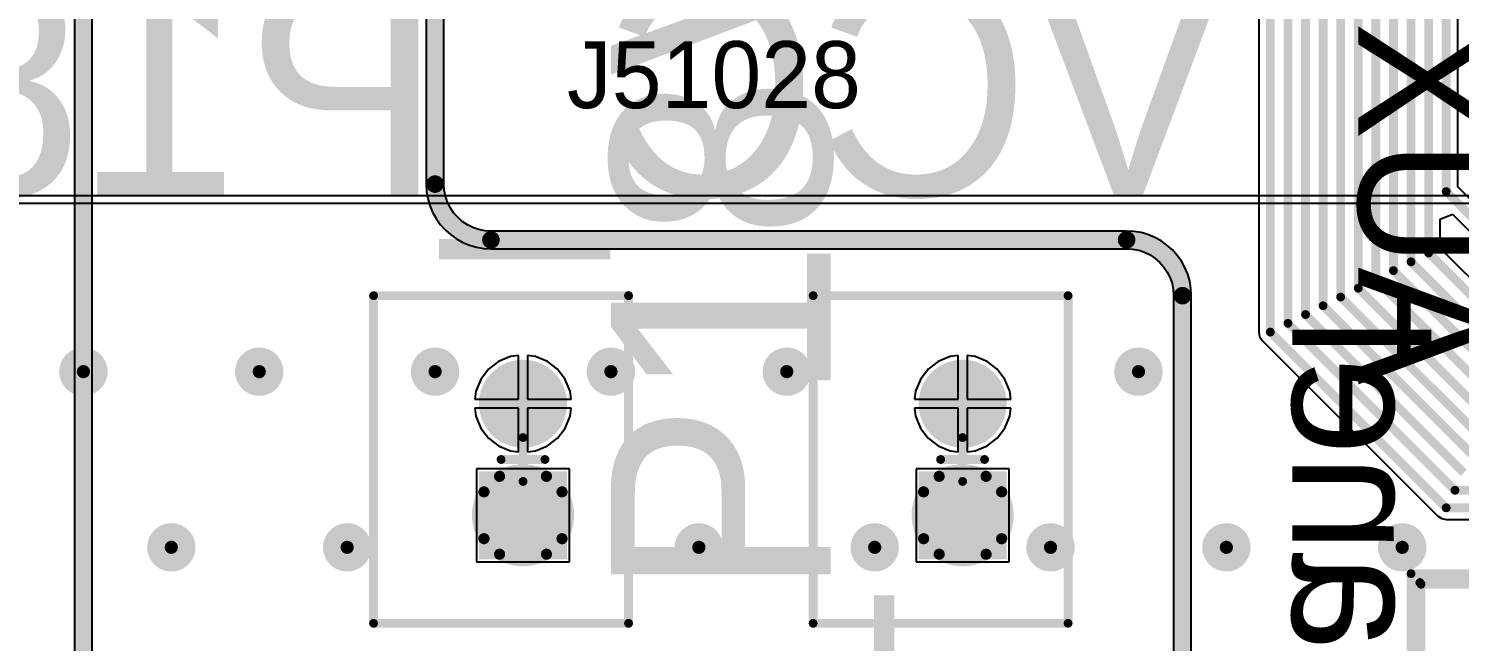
# Model space of a CAD drawing. Header units: millimetres. Extents: x 372 to 687, y 380 to 482.
# Drawn here: x 444.75 to 477.3, y 421.86 to 435.81 of the extents above; entities that cross this region are included whole.
import ezdxf

# ---------------------------------------------------------------- set-up
doc = ezdxf.new("R2010")
doc.units = ezdxf.units.MM
for name, color, linetype in [('BottomLayer', 5, 'Continuous'), ('BottomOverlay', 54, 'Continuous'), ('BottomSolder', 6, 'Continuous'), ('InternalPlane1', 76, 'Continuous'), ('InternalPlane2', 16, 'Continuous'), ('Mechanical13', 56, 'Continuous'), ('Mechanical15', 56, 'Continuous'), ('MultiLayer', 9, 'Continuous'), ('PadHoleLayer', 156, 'Continuous'), ('TopLayer', 1, 'Continuous'), ('TopOverlay', 2, 'Continuous'), ('TopSolder', 216, 'Continuous'), ('ViaHoleLayer', 16, 'Continuous')]:
    doc.layers.add(name, color=color, linetype=linetype)

# ---------------------------------------------------------------- blocks, each defined once
blk = doc.blocks.new('JST_2P_B_415')
at = {"layer": 'BottomLayer', "const_width": 0.9}
blk.add_lwpolyline([(-0.45, -1.27, 1), (0.45, -1.27, 1)], format="xyb", close=True, dxfattribs=at)
at = {"layer": 'BottomLayer'}
blk.add_solid([(-0.9, 0.37), (0.9, 0.37), (-0.9, 2.17), (0.9, 2.17)], dxfattribs=at)
at = {"layer": 'BottomSolder', "const_width": 1.002}
blk.add_lwpolyline([(-0.501, -1.27, 1), (0.501, -1.27, 1)], format="xyb", close=True, dxfattribs=at)
at = {"layer": 'BottomSolder'}
blk.add_solid([(-1.002, 0.268), (1.002, 0.268), (-1.002, 2.272), (1.002, 2.272)], dxfattribs=at)
at = {"layer": 'InternalPlane1', "const_width": 0.254}
for points in [[(-0.533, 2.157, -0.277325), (0.533, 2.157)], [(-0.887, 0.737, -0.277325), (-0.887, 1.803)], [(0.887, 1.803, -0.277325), (0.887, 0.737)], [(0.533, 0.383, -0.277325), (-0.533, 0.383)]]:
    blk.add_lwpolyline(points, format="xyb", dxfattribs=at)
at = {"layer": 'InternalPlane1'}
for points, const_width in [([(-0.597, 2.157, 1), (-0.47, 2.157, 1)], 0.127), ([(0.47, 2.157, 1), (0.597, 2.157, 1)], 0.127), ([(-0.951, 1.803, 1), (-0.824, 1.803, 1)], 0.127), ([(0.824, 1.803, 1), (0.951, 1.803, 1)], 0.127), ([(-0.951, 0.737, 1), (-0.824, 0.737, 1)], 0.127), ([(0.824, 0.737, 1), (0.951, 0.737, 1)], 0.127), ([(-0.597, 0.383, 1), (-0.47, 0.383, 1)], 0.127), ([(0.47, 0.383, 1), (0.597, 0.383, 1)], 0.127), ([(-0.4, -1.27, 1), (0.4, -1.27, 1)], 0.8)]:
    blk.add_lwpolyline(points, format="xyb", close=True, dxfattribs=dict(at, const_width=const_width))
at = {"layer": 'InternalPlane2', "const_width": 0.8}
for points in [[(-0.4, 1.27, 1), (0.4, 1.27, 1)], [(-0.4, -1.27, 1), (0.4, -1.27, 1)]]:
    blk.add_lwpolyline(points, format="xyb", close=True, dxfattribs=at)
at = {"layer": 'Mechanical15', "const_width": 0.2}
for points in [[(-2.4, 3.73), (-2.4, -3.73)], [(3.4, 3.73), (-2.4, 3.73)], [(3.4, 3.73), (3.4, -3.73)], [(0, 0.5), (0, -0.5)], [(0.5, 0), (-0.5, 0)], [(3.4, -3.73), (-2.4, -3.73)]]:
    blk.add_lwpolyline(points, dxfattribs=at)
at = {"layer": 'Mechanical15', "const_width": 0.1}
for points in [[(-2.45, 3.73, 1), (-2.35, 3.73, 1)], [(-2.45, 3.73, 1), (-2.35, 3.73, 1)], [(3.35, 3.73, 1), (3.45, 3.73, 1)], [(3.35, 3.73, 1), (3.45, 3.73, 1)], [(-0.05, 0.5, 1), (0.05, 0.5, 1)], [(-0.55, 0, 1), (-0.45, 0, 1)], [(0.45, 0, 1), (0.55, 0, 1)], [(-0.05, -0.5, 1), (0.05, -0.5, 1)], [(-2.45, -3.73, 1), (-2.35, -3.73, 1)], [(-2.45, -3.73, 1), (-2.35, -3.73, 1)], [(3.35, -3.73, 1), (3.45, -3.73, 1)], [(3.35, -3.73, 1), (3.45, -3.73, 1)]]:
    blk.add_lwpolyline(points, format="xyb", close=True, dxfattribs=at)
at = {"layer": 'MultiLayer', "const_width": 0.9}
blk.add_lwpolyline([(-0.45, -1.27, 1), (0.45, -1.27, 1)], format="xyb", close=True, dxfattribs=at)
at = {"layer": 'MultiLayer'}
blk.add_solid([(-0.9, 0.37), (0.9, 0.37), (-0.9, 2.17), (0.9, 2.17)], dxfattribs=at)
at = {"layer": 'PadHoleLayer', "const_width": 0.4}
for points in [[(-0.2, 1.27, 1), (0.2, 1.27, 1)], [(-0.2, -1.27, 1), (0.2, -1.27, 1)]]:
    blk.add_lwpolyline(points, format="xyb", close=True, dxfattribs=at)
at = {"layer": 'TopLayer', "const_width": 0.9}
blk.add_lwpolyline([(-0.45, -1.27, 1), (0.45, -1.27, 1)], format="xyb", close=True, dxfattribs=at)
at = {"layer": 'TopLayer'}
blk.add_solid([(-0.9, 0.37), (0.9, 0.37), (-0.9, 2.17), (0.9, 2.17)], dxfattribs=at)
at = {"layer": 'TopSolder', "const_width": 1.002}
blk.add_lwpolyline([(-0.501, -1.27, 1), (0.501, -1.27, 1)], format="xyb", close=True, dxfattribs=at)
at = {"layer": 'TopSolder'}
blk.add_solid([(-1.002, 0.268), (1.002, 0.268), (-1.002, 2.272), (1.002, 2.272)], dxfattribs=at)
blk = doc.blocks.new('JST_2P_B_416')
at = {"layer": 'BottomLayer', "const_width": 0.9}
blk.add_lwpolyline([(-0.45, -1.27, 1), (0.45, -1.27, 1)], format="xyb", close=True, dxfattribs=at)
at = {"layer": 'BottomLayer'}
blk.add_solid([(-0.9, 0.37), (0.9, 0.37), (-0.9, 2.17), (0.9, 2.17)], dxfattribs=at)
at = {"layer": 'BottomSolder', "const_width": 1.002}
blk.add_lwpolyline([(-0.501, -1.27, 1), (0.501, -1.27, 1)], format="xyb", close=True, dxfattribs=at)
at = {"layer": 'BottomSolder'}
blk.add_solid([(-1.002, 0.268), (1.002, 0.268), (-1.002, 2.272), (1.002, 2.272)], dxfattribs=at)
at = {"layer": 'InternalPlane1', "const_width": 0.254}
for points in [[(-0.533, 2.157, -0.277325), (0.533, 2.157)], [(-0.887, 0.737, -0.277325), (-0.887, 1.803)], [(0.887, 1.803, -0.277325), (0.887, 0.737)], [(0.533, 0.383, -0.277325), (-0.533, 0.383)]]:
    blk.add_lwpolyline(points, format="xyb", dxfattribs=at)
at = {"layer": 'InternalPlane1'}
for points, const_width in [([(-0.597, 2.157, 1), (-0.47, 2.157, 1)], 0.127), ([(0.47, 2.157, 1), (0.597, 2.157, 1)], 0.127), ([(-0.951, 1.803, 1), (-0.824, 1.803, 1)], 0.127), ([(0.824, 1.803, 1), (0.951, 1.803, 1)], 0.127), ([(-0.951, 0.737, 1), (-0.824, 0.737, 1)], 0.127), ([(0.824, 0.737, 1), (0.951, 0.737, 1)], 0.127), ([(-0.597, 0.383, 1), (-0.47, 0.383, 1)], 0.127), ([(0.47, 0.383, 1), (0.597, 0.383, 1)], 0.127), ([(-0.4, -1.27, 1), (0.4, -1.27, 1)], 0.8)]:
    blk.add_lwpolyline(points, format="xyb", close=True, dxfattribs=dict(at, const_width=const_width))
at = {"layer": 'InternalPlane2', "const_width": 0.8}
for points in [[(-0.4, 1.27, 1), (0.4, 1.27, 1)], [(-0.4, -1.27, 1), (0.4, -1.27, 1)]]:
    blk.add_lwpolyline(points, format="xyb", close=True, dxfattribs=at)
at = {"layer": 'Mechanical15', "const_width": 0.2}
for points in [[(-2.4, 3.73), (-2.4, -3.73)], [(3.4, 3.73), (-2.4, 3.73)], [(3.4, 3.73), (3.4, -3.73)], [(0, 0.5), (0, -0.5)], [(0.5, 0), (-0.5, 0)], [(3.4, -3.73), (-2.4, -3.73)]]:
    blk.add_lwpolyline(points, dxfattribs=at)
at = {"layer": 'Mechanical15', "const_width": 0.1}
for points in [[(-2.45, 3.73, 1), (-2.35, 3.73, 1)], [(-2.45, 3.73, 1), (-2.35, 3.73, 1)], [(3.35, 3.73, 1), (3.45, 3.73, 1)], [(3.35, 3.73, 1), (3.45, 3.73, 1)], [(-0.05, 0.5, 1), (0.05, 0.5, 1)], [(-0.55, 0, 1), (-0.45, 0, 1)], [(0.45, 0, 1), (0.55, 0, 1)], [(-0.05, -0.5, 1), (0.05, -0.5, 1)], [(-2.45, -3.73, 1), (-2.35, -3.73, 1)], [(-2.45, -3.73, 1), (-2.35, -3.73, 1)], [(3.35, -3.73, 1), (3.45, -3.73, 1)], [(3.35, -3.73, 1), (3.45, -3.73, 1)]]:
    blk.add_lwpolyline(points, format="xyb", close=True, dxfattribs=at)
at = {"layer": 'MultiLayer', "const_width": 0.9}
blk.add_lwpolyline([(-0.45, -1.27, 1), (0.45, -1.27, 1)], format="xyb", close=True, dxfattribs=at)
at = {"layer": 'MultiLayer'}
blk.add_solid([(-0.9, 0.37), (0.9, 0.37), (-0.9, 2.17), (0.9, 2.17)], dxfattribs=at)
at = {"layer": 'PadHoleLayer', "const_width": 0.4}
for points in [[(-0.2, 1.27, 1), (0.2, 1.27, 1)], [(-0.2, -1.27, 1), (0.2, -1.27, 1)]]:
    blk.add_lwpolyline(points, format="xyb", close=True, dxfattribs=at)
at = {"layer": 'TopLayer', "const_width": 0.9}
blk.add_lwpolyline([(-0.45, -1.27, 1), (0.45, -1.27, 1)], format="xyb", close=True, dxfattribs=at)
at = {"layer": 'TopLayer'}
blk.add_solid([(-0.9, 0.37), (0.9, 0.37), (-0.9, 2.17), (0.9, 2.17)], dxfattribs=at)
at = {"layer": 'TopSolder', "const_width": 1.002}
blk.add_lwpolyline([(-0.501, -1.27, 1), (0.501, -1.27, 1)], format="xyb", close=True, dxfattribs=at)
at = {"layer": 'TopSolder'}
blk.add_solid([(-1.002, 0.268), (1.002, 0.268), (-1.002, 2.272), (1.002, 2.272)], dxfattribs=at)
blk = doc.blocks.new('HDRV10W64P254_2X5_2030X900X900B_B_439')
at = {"layer": 'BottomLayer', "const_width": 0.9}
for points in [[(-1.72, 5.08, 1), (-0.82, 5.08, 1)], [(0.82, 5.08, 1), (1.72, 5.08, 1)], [(-1.72, 2.54, 1), (-0.82, 2.54, 1)], [(0.82, 2.54, 1), (1.72, 2.54, 1)], [(-1.72, 0, 1), (-0.82, 0, 1)], [(0.82, 0, 1), (1.72, 0, 1)], [(-1.72, -2.54, 1), (-0.82, -2.54, 1)], [(0.82, -2.54, 1), (1.72, -2.54, 1)], [(-1.72, -5.08, 1), (-0.82, -5.08, 1)], [(0.82, -5.08, 1), (1.72, -5.08, 1)]]:
    blk.add_lwpolyline(points, format="xyb", close=True, dxfattribs=at)
at = {"layer": 'BottomOverlay', "const_width": 0.2}
for points in [[(-2.4, 10.4), (-4.8, 10.4)], [(-4.8, 10.4), (-4.8, 8.1)], [(4.8, 10.4), (2.5, 10.4)], [(4.8, 10.4), (4.8, 8)], [(-4.8, -8), (-4.8, -10.4)], [(4.8, -8.1), (4.8, -10.4)], [(-2.5, -10.4), (-4.8, -10.4)], [(4.8, -10.4), (2.4, -10.4)]]:
    blk.add_lwpolyline(points, dxfattribs=at)
at = {"layer": 'BottomOverlay'}
for points, const_width in [([(-4.85, 10.4, 1), (-4.75, 10.4, 1)], 0.1), ([(-4.85, 10.4, 1), (-4.75, 10.4, 1)], 0.1), ([(-2.45, 10.4, 1), (-2.35, 10.4, 1)], 0.1), ([(2.45, 10.4, 1), (2.55, 10.4, 1)], 0.1), ([(4.75, 10.4, 1), (4.85, 10.4, 1)], 0.1), ([(4.75, 10.4, 1), (4.85, 10.4, 1)], 0.1), ([(-4.85, 8.1, 1), (-4.75, 8.1, 1)], 0.1), ([(4.75, 8, 1), (4.85, 8, 1)], 0.1), ([(-4.85, -8, 1), (-4.75, -8, 1)], 0.1), ([(4.75, -8.1, 1), (4.85, -8.1, 1)], 0.1), ([(-5.3, -10, 1), (-5.7, -10, 1)], 0.5), ([(-5.825, -10, 1), (-5.575, -10, 1)], 0.25), ([(-5.425, -10, 1), (-5.175, -10, 1)], 0.25), ([(-4.85, -10.4, 1), (-4.75, -10.4, 1)], 0.1), ([(-4.85, -10.4, 1), (-4.75, -10.4, 1)], 0.1), ([(-2.55, -10.4, 1), (-2.45, -10.4, 1)], 0.1), ([(2.35, -10.4, 1), (2.45, -10.4, 1)], 0.1), ([(4.75, -10.4, 1), (4.85, -10.4, 1)], 0.1), ([(4.75, -10.4, 1), (4.85, -10.4, 1)], 0.1)]:
    blk.add_lwpolyline(points, format="xyb", close=True, dxfattribs=dict(at, const_width=const_width))
at = {"layer": 'BottomSolder', "const_width": 1.002}
for points in [[(-1.771, 5.08, 1), (-0.769, 5.08, 1)], [(0.769, 5.08, 1), (1.771, 5.08, 1)], [(-1.771, 2.54, 1), (-0.769, 2.54, 1)], [(0.769, 2.54, 1), (1.771, 2.54, 1)], [(-1.771, 0, 1), (-0.769, 0, 1)], [(0.769, 0, 1), (1.771, 0, 1)], [(-1.771, -2.54, 1), (-0.769, -2.54, 1)], [(0.769, -2.54, 1), (1.771, -2.54, 1)], [(-1.771, -5.08, 1), (-0.769, -5.08, 1)], [(0.769, -5.08, 1), (1.771, -5.08, 1)]]:
    blk.add_lwpolyline(points, format="xyb", close=True, dxfattribs=at)
at = {"layer": 'InternalPlane1', "const_width": 0.85}
for points in [[(-1.695, 5.08, 1), (-0.845, 5.08, 1)], [(0.845, 5.08, 1), (1.695, 5.08, 1)], [(-1.695, 2.54, 1), (-0.845, 2.54, 1)], [(0.845, 2.54, 1), (1.695, 2.54, 1)], [(-1.695, 0, 1), (-0.845, 0, 1)], [(0.845, 0, 1), (1.695, 0, 1)], [(-1.695, -2.54, 1), (-0.845, -2.54, 1)], [(0.845, -2.54, 1), (1.695, -2.54, 1)], [(-1.695, -5.08, 1), (-0.845, -5.08, 1)], [(0.845, -5.08, 1), (1.695, -5.08, 1)]]:
    blk.add_lwpolyline(points, format="xyb", close=True, dxfattribs=at)
at = {"layer": 'InternalPlane2', "const_width": 0.254}
for points in [[(0.711, 6.01, -0.277325), (1.829, 6.01)], [(0.34, 4.521, -0.277325), (0.34, 5.639)], [(2.2, 5.639, -0.277325), (2.2, 4.521)], [(1.829, 4.15, -0.277325), (0.711, 4.15)], [(0.711, 3.47, -0.277325), (1.829, 3.47)], [(0.34, 1.981, -0.277325), (0.34, 3.099)], [(2.2, 3.099, -0.277325), (2.2, 1.981)], [(1.829, 1.61, -0.277325), (0.711, 1.61)]]:
    blk.add_lwpolyline(points, format="xyb", dxfattribs=at)
at = {"layer": 'InternalPlane2'}
for points, const_width in [([(-1.695, 5.08, 1), (-0.845, 5.08, 1)], 0.85), ([(0.648, 6.01, 1), (0.775, 6.01, 1)], 0.127), ([(1.765, 6.01, 1), (1.892, 6.01, 1)], 0.127), ([(0.276, 5.639, 1), (0.403, 5.639, 1)], 0.127), ([(2.137, 5.639, 1), (2.264, 5.639, 1)], 0.127), ([(0.276, 4.521, 1), (0.403, 4.521, 1)], 0.127), ([(2.137, 4.521, 1), (2.264, 4.521, 1)], 0.127), ([(0.648, 4.15, 1), (0.775, 4.15, 1)], 0.127), ([(1.765, 4.15, 1), (1.892, 4.15, 1)], 0.127), ([(0.648, 3.47, 1), (0.775, 3.47, 1)], 0.127), ([(1.765, 3.47, 1), (1.892, 3.47, 1)], 0.127), ([(-1.695, 2.54, 1), (-0.845, 2.54, 1)], 0.85), ([(0.276, 3.099, 1), (0.403, 3.099, 1)], 0.127), ([(2.137, 3.099, 1), (2.264, 3.099, 1)], 0.127), ([(0.276, 1.981, 1), (0.403, 1.981, 1)], 0.127), ([(2.137, 1.981, 1), (2.264, 1.981, 1)], 0.127), ([(0.648, 1.61, 1), (0.775, 1.61, 1)], 0.127), ([(1.765, 1.61, 1), (1.892, 1.61, 1)], 0.127), ([(-1.695, 0, 1), (-0.845, 0, 1)], 0.85), ([(0.845, 0, 1), (1.695, 0, 1)], 0.85), ([(-1.695, -2.54, 1), (-0.845, -2.54, 1)], 0.85), ([(0.845, -2.54, 1), (1.695, -2.54, 1)], 0.85), ([(-1.695, -5.08, 1), (-0.845, -5.08, 1)], 0.85), ([(0.845, -5.08, 1), (1.695, -5.08, 1)], 0.85)]:
    blk.add_lwpolyline(points, format="xyb", close=True, dxfattribs=dict(at, const_width=const_width))
at = {"layer": 'Mechanical13', "const_width": 0.2}
for points in [[(-4.572, 10.16), (-4.572, -10.16)], [(4.572, 10.16), (-4.572, 10.16)], [(4.572, 10.16), (4.572, -10.16)], [(4.572, -10.16), (-4.572, -10.16)]]:
    blk.add_lwpolyline(points, dxfattribs=at)
at = {"layer": 'Mechanical13', "const_width": 0.1}
for points in [[(-4.622, 10.16, 1), (-4.522, 10.16, 1)], [(-4.622, 10.16, 1), (-4.522, 10.16, 1)], [(4.522, 10.16, 1), (4.622, 10.16, 1)], [(4.522, 10.16, 1), (4.622, 10.16, 1)], [(-4.622, -10.16, 1), (-4.522, -10.16, 1)], [(-4.622, -10.16, 1), (-4.522, -10.16, 1)], [(4.522, -10.16, 1), (4.622, -10.16, 1)], [(4.522, -10.16, 1), (4.622, -10.16, 1)]]:
    blk.add_lwpolyline(points, format="xyb", close=True, dxfattribs=at)
at = {"layer": 'Mechanical15', "const_width": 0.2}
for points in [[(-4.6, 10.2), (-4.6, -10.2)], [(4.6, 10.2), (-4.6, 10.2)], [(4.6, 10.2), (4.6, -10.2)], [(0, 0.5), (0, -0.5)], [(0.5, 0), (-0.5, 0)], [(4.6, -10.2), (-4.6, -10.2)]]:
    blk.add_lwpolyline(points, dxfattribs=at)
at = {"layer": 'Mechanical15', "const_width": 0.1}
for points in [[(-4.65, 10.2, 1), (-4.55, 10.2, 1)], [(-4.65, 10.2, 1), (-4.55, 10.2, 1)], [(4.55, 10.2, 1), (4.65, 10.2, 1)], [(4.55, 10.2, 1), (4.65, 10.2, 1)], [(-0.05, 0.5, 1), (0.05, 0.5, 1)], [(-0.55, 0, 1), (-0.45, 0, 1)], [(0.45, 0, 1), (0.55, 0, 1)], [(-0.05, -0.5, 1), (0.05, -0.5, 1)], [(-4.65, -10.2, 1), (-4.55, -10.2, 1)], [(-4.65, -10.2, 1), (-4.55, -10.2, 1)], [(4.55, -10.2, 1), (4.65, -10.2, 1)], [(4.55, -10.2, 1), (4.65, -10.2, 1)]]:
    blk.add_lwpolyline(points, format="xyb", close=True, dxfattribs=at)
at = {"layer": 'MultiLayer', "const_width": 0.9}
for points in [[(-1.72, 5.08, 1), (-0.82, 5.08, 1)], [(0.82, 5.08, 1), (1.72, 5.08, 1)], [(-1.72, 2.54, 1), (-0.82, 2.54, 1)], [(0.82, 2.54, 1), (1.72, 2.54, 1)], [(-1.72, 0, 1), (-0.82, 0, 1)], [(0.82, 0, 1), (1.72, 0, 1)], [(-1.72, -2.54, 1), (-0.82, -2.54, 1)], [(0.82, -2.54, 1), (1.72, -2.54, 1)], [(-1.72, -5.08, 1), (-0.82, -5.08, 1)], [(0.82, -5.08, 1), (1.72, -5.08, 1)]]:
    blk.add_lwpolyline(points, format="xyb", close=True, dxfattribs=at)
at = {"layer": 'PadHoleLayer', "const_width": 0.45}
for points in [[(-1.495, 5.08, 1), (-1.045, 5.08, 1)], [(1.045, 5.08, 1), (1.495, 5.08, 1)], [(-1.495, 2.54, 1), (-1.045, 2.54, 1)], [(1.045, 2.54, 1), (1.495, 2.54, 1)], [(-1.495, 0, 1), (-1.045, 0, 1)], [(1.045, 0, 1), (1.495, 0, 1)], [(-1.495, -2.54, 1), (-1.045, -2.54, 1)], [(1.045, -2.54, 1), (1.495, -2.54, 1)], [(-1.495, -5.08, 1), (-1.045, -5.08, 1)], [(1.045, -5.08, 1), (1.495, -5.08, 1)]]:
    blk.add_lwpolyline(points, format="xyb", close=True, dxfattribs=at)
at = {"layer": 'TopLayer', "const_width": 0.9}
for points in [[(-1.72, 5.08, 1), (-0.82, 5.08, 1)], [(0.82, 5.08, 1), (1.72, 5.08, 1)], [(-1.72, 2.54, 1), (-0.82, 2.54, 1)], [(0.82, 2.54, 1), (1.72, 2.54, 1)], [(-1.72, 0, 1), (-0.82, 0, 1)], [(0.82, 0, 1), (1.72, 0, 1)], [(-1.72, -2.54, 1), (-0.82, -2.54, 1)], [(0.82, -2.54, 1), (1.72, -2.54, 1)], [(-1.72, -5.08, 1), (-0.82, -5.08, 1)], [(0.82, -5.08, 1), (1.72, -5.08, 1)]]:
    blk.add_lwpolyline(points, format="xyb", close=True, dxfattribs=at)
at = {"layer": 'TopSolder', "const_width": 1.002}
for points in [[(-1.771, 5.08, 1), (-0.769, 5.08, 1)], [(0.769, 5.08, 1), (1.771, 5.08, 1)], [(-1.771, 2.54, 1), (-0.769, 2.54, 1)], [(0.769, 2.54, 1), (1.771, 2.54, 1)], [(-1.771, 0, 1), (-0.769, 0, 1)], [(0.769, 0, 1), (1.771, 0, 1)], [(-1.771, -2.54, 1), (-0.769, -2.54, 1)], [(0.769, -2.54, 1), (1.771, -2.54, 1)], [(-1.771, -5.08, 1), (-0.769, -5.08, 1)], [(0.769, -5.08, 1), (1.771, -5.08, 1)]]:
    blk.add_lwpolyline(points, format="xyb", close=True, dxfattribs=at)

msp = doc.modelspace()

# ---------------------------------------------------------------- linework, layer by layer
at = {"layer": 'BottomLayer'}
for p, q in [((477.265, 432.21), (477.265, 447.4)), ((472.735, 444.29), (472.735, 428.9)), ((478.21, 431.265), (477.265, 432.21)), ((476.865, 431.468), (477.142, 431.583)), ((477.142, 431.583), (477.913, 430.813)), ((476.865, 430.81), (476.865, 431.468)), ((478.91, 428.765), (476.865, 430.81)), ((472.735, 428.9), (472.735, 428.9)), ((472.735, 428.9), (472.755, 428.799)), ((472.755, 428.799), (472.813, 428.713)), ((472.813, 428.713), (476.813, 424.713)), ((455.713, 428.342), (455.445, 428.231)), ((455.9, 428.366), (455.713, 428.342)), ((455.9, 427.37), (455.9, 428.366)), ((456.287, 428.342), (456.1, 428.366)), ((456.1, 428.366), (456.1, 427.37)), ((456.555, 428.231), (456.287, 428.342)), ((465.713, 428.342), (465.445, 428.231)), ((465.9, 428.366), (465.713, 428.342)), ((465.9, 427.37), (465.9, 428.366)), ((466.287, 428.342), (466.1, 428.366)), ((466.1, 428.366), (466.1, 427.37)), ((466.555, 428.231), (466.287, 428.342)), ((455.215, 428.055), (455.039, 427.825)), ((455.445, 428.231), (455.215, 428.055)), ((456.785, 428.055), (456.555, 428.231)), ((456.961, 427.825), (456.785, 428.055)), ((465.215, 428.055), (465.039, 427.825)), ((465.445, 428.231), (465.215, 428.055)), ((466.785, 428.055), (466.555, 428.231)), ((466.961, 427.825), (466.785, 428.055)), ((455.039, 427.825), (454.928, 427.557)), ((457.072, 427.557), (456.961, 427.825)), ((465.039, 427.825), (464.928, 427.557)), ((467.072, 427.557), (466.961, 427.825)), ((454.928, 427.557), (454.904, 427.37)), ((454.904, 427.37), (455.9, 427.37)), ((456.1, 427.37), (457.096, 427.37)), ((457.096, 427.37), (457.072, 427.557)), ((464.928, 427.557), (464.904, 427.37)), ((464.904, 427.37), (465.9, 427.37)), ((466.1, 427.37), (467.096, 427.37)), ((467.096, 427.37), (467.072, 427.557)), ((455.9, 427.17), (454.904, 427.17)), ((454.904, 427.17), (454.928, 426.983)), ((455.9, 426.174), (455.9, 427.17)), ((457.096, 427.17), (456.1, 427.17)), ((456.1, 427.17), (456.1, 426.174)), ((457.072, 426.983), (457.096, 427.17)), ((465.9, 427.17), (464.904, 427.17)), ((464.904, 427.17), (464.928, 426.983)), ((465.9, 426.174), (465.9, 427.17)), ((467.096, 427.17), (466.1, 427.17)), ((466.1, 427.17), (466.1, 426.174)), ((467.072, 426.983), (467.096, 427.17)), ((454.928, 426.983), (455.039, 426.715)), ((455.039, 426.715), (455.215, 426.485)), ((456.785, 426.485), (456.961, 426.715)), ((456.961, 426.715), (457.072, 426.983)), ((464.928, 426.983), (465.039, 426.715)), ((465.039, 426.715), (465.215, 426.485)), ((466.785, 426.485), (466.961, 426.715)), ((466.961, 426.715), (467.072, 426.983)), ((455.215, 426.485), (455.445, 426.309)), ((456.555, 426.309), (456.785, 426.485)), ((465.215, 426.485), (465.445, 426.309)), ((466.555, 426.309), (466.785, 426.485)), ((455.445, 426.309), (455.713, 426.198)), ((455.713, 426.198), (455.9, 426.174)), ((456.1, 426.174), (456.287, 426.198)), ((456.287, 426.198), (456.555, 426.309)), ((465.445, 426.309), (465.713, 426.198)), ((465.713, 426.198), (465.9, 426.174)), ((466.1, 426.174), (466.287, 426.198)), ((466.287, 426.198), (466.555, 426.309)), ((457.06, 425.79), (454.94, 425.79)), ((454.94, 425.79), (454.94, 423.67)), ((457.06, 423.67), (457.06, 425.79)), ((467.06, 425.79), (464.94, 425.79)), ((464.94, 425.79), (464.94, 423.67)), ((467.06, 423.67), (467.06, 425.79)), ((476.813, 424.713), (476.813, 424.713)), ((476.813, 424.713), (476.899, 424.655)), ((476.899, 424.655), (477, 424.635)), ((477, 424.635), (483.29, 424.635)), ((454.94, 423.67), (457.06, 423.67)), ((464.94, 423.67), (467.06, 423.67))]:
    msp.add_line(p, q, dxfattribs=at)
at = {"layer": 'BottomLayer', "const_width": 0.2}
for points in [[(476.6, 430.7), (476.6, 447.1)], [(477, 432.1), (477, 447.4)], [(476.2, 430.5), (476.2, 446.8)], [(475.8, 430.3), (475.8, 446.5)], [(475.4, 430.1), (475.4, 446.2)], [(475, 429.9), (475, 445.9)], [(474.6, 429.7), (474.6, 445.6)], [(474.2, 429.5), (474.2, 445.2)], [(473.8, 429.3), (473.8, 444.9)], [(473.4, 429.1), (473.4, 444.6)], [(473, 428.9), (473, 444.4)], [(477, 432.1), (478.1, 431)], [(476.2, 430.5), (478.6, 428.1)], [(476.6, 430.7), (478.8, 428.5)], [(475.8, 430.3), (478.4, 427.7)], [(475, 429.9), (478, 426.9)], [(475.4, 430.1), (478.2, 427.3)], [(474.6, 429.7), (477.8, 426.5)], [(473.8, 429.3), (477.4, 425.7)], [(474.2, 429.5), (477.6, 426.1)], [(473, 428.9), (477, 424.9)], [(473.4, 429.1), (477.2, 425.3)], [(477.2, 425.3), (483.6, 425.3)], [(477, 424.9), (483.4, 424.9)]]:
    msp.add_lwpolyline(points, dxfattribs=at)
at = {"layer": 'BottomLayer'}
for points, const_width in [([(476.95, 432.1, 1), (477.05, 432.1, 1)], 0.1), ([(476.95, 432.1, 1), (477.05, 432.1, 1)], 0.1), ([(476.15, 430.5, 1), (476.25, 430.5, 1)], 0.1), ([(476.15, 430.5, 1), (476.25, 430.5, 1)], 0.1), ([(476.55, 430.7, 1), (476.65, 430.7, 1)], 0.1), ([(476.55, 430.7, 1), (476.65, 430.7, 1)], 0.1), ([(475.75, 430.3, 1), (475.85, 430.3, 1)], 0.1), ([(475.75, 430.3, 1), (475.85, 430.3, 1)], 0.1), ([(474.95, 429.9, 1), (475.05, 429.9, 1)], 0.1), ([(474.95, 429.9, 1), (475.05, 429.9, 1)], 0.1), ([(475.35, 430.1, 1), (475.45, 430.1, 1)], 0.1), ([(475.35, 430.1, 1), (475.45, 430.1, 1)], 0.1), ([(474.55, 429.7, 1), (474.65, 429.7, 1)], 0.1), ([(474.55, 429.7, 1), (474.65, 429.7, 1)], 0.1), ([(473.75, 429.3, 1), (473.85, 429.3, 1)], 0.1), ([(473.75, 429.3, 1), (473.85, 429.3, 1)], 0.1), ([(474.15, 429.5, 1), (474.25, 429.5, 1)], 0.1), ([(474.15, 429.5, 1), (474.25, 429.5, 1)], 0.1), ([(472.95, 428.9, 1), (473.05, 428.9, 1)], 0.1), ([(472.95, 428.9, 1), (473.05, 428.9, 1)], 0.1), ([(473.35, 429.1, 1), (473.45, 429.1, 1)], 0.1), ([(473.35, 429.1, 1), (473.45, 429.1, 1)], 0.1), ([(445.85, 428, 1), (446.15, 428, 1)], 0.3), ([(449.85, 428, 1), (450.15, 428, 1)], 0.3), ([(453.85, 428, 1), (454.15, 428, 1)], 0.3), ([(457.85, 428, 1), (458.15, 428, 1)], 0.3), ([(461.85, 428, 1), (462.15, 428, 1)], 0.3), ([(469.85, 428, 1), (470.15, 428, 1)], 0.3), ([(477.15, 425.3, 1), (477.25, 425.3, 1)], 0.1), ([(477.15, 425.3, 1), (477.25, 425.3, 1)], 0.1), ([(476.95, 424.9, 1), (477.05, 424.9, 1)], 0.1), ([(476.95, 424.9, 1), (477.05, 424.9, 1)], 0.1), ([(447.85, 424, 1), (448.15, 424, 1)], 0.3), ([(451.85, 424, 1), (452.15, 424, 1)], 0.3), ([(459.85, 424, 1), (460.15, 424, 1)], 0.3), ([(463.85, 424, 1), (464.15, 424, 1)], 0.3), ([(467.85, 424, 1), (468.15, 424, 1)], 0.3), ([(471.85, 424, 1), (472.15, 424, 1)], 0.3), ([(475.85, 424, 1), (476.15, 424, 1)], 0.3)]:
    msp.add_lwpolyline(points, format="xyb", close=True, dxfattribs=dict(at, const_width=const_width))
at = {"layer": 'InternalPlane1'}
for p, q in [((445.798, 464.73), (445.798, 402.27)), ((446.202, 402.27), (446.202, 464.73)), ((453.798, 445.58), (453.798, 432.27)), ((454.202, 432.27), (454.202, 445.58)), ((453.798, 432.27), (453.798, 432.27)), ((453.798, 432.27), (453.807, 432.105)), ((454.201, 432.263), (454.202, 432.27)), ((454.209, 432.13), (454.201, 432.263)), ((453.807, 432.105), (453.835, 431.942)), ((453.835, 431.942), (453.88, 431.784)), ((454.237, 431.993), (454.209, 432.13)), ((454.282, 431.861), (454.237, 431.993)), ((453.88, 431.784), (453.943, 431.631)), ((453.943, 431.631), (454.023, 431.487)), ((454.344, 431.735), (454.282, 431.861)), ((454.421, 431.619), (454.344, 431.735)), ((454.514, 431.514), (454.421, 431.619)), ((454.023, 431.487), (454.119, 431.352)), ((454.119, 431.352), (454.229, 431.229)), ((454.619, 431.421), (454.514, 431.514)), ((454.735, 431.344), (454.619, 431.421)), ((454.861, 431.282), (454.735, 431.344)), ((454.993, 431.237), (454.861, 431.282)), ((454.229, 431.229), (454.352, 431.119)), ((454.352, 431.119), (454.487, 431.023)), ((454.487, 431.023), (454.631, 430.943)), ((454.631, 430.943), (454.784, 430.88)), ((455.13, 431.209), (454.993, 431.237)), ((455.263, 431.201), (455.13, 431.209)), ((455.27, 431.202), (455.263, 431.201)), ((469.73, 431.202), (455.27, 431.202)), ((469.895, 431.193), (469.73, 431.202)), ((469.73, 431.202), (469.73, 431.202)), ((470.058, 431.165), (469.895, 431.193)), ((470.216, 431.12), (470.058, 431.165)), ((470.369, 431.057), (470.216, 431.12)), ((470.513, 430.977), (470.369, 431.057)), ((470.648, 430.881), (470.513, 430.977)), ((454.784, 430.88), (454.942, 430.835)), ((454.942, 430.835), (455.105, 430.807)), ((455.105, 430.807), (455.27, 430.798)), ((455.27, 430.798), (455.27, 430.798)), ((455.27, 430.798), (469.73, 430.798)), ((469.73, 430.798), (469.737, 430.799)), ((469.737, 430.799), (469.87, 430.791)), ((469.87, 430.791), (470.007, 430.763)), ((470.007, 430.763), (470.139, 430.718)), ((470.139, 430.718), (470.265, 430.656)), ((470.265, 430.656), (470.381, 430.579)), ((470.771, 430.771), (470.648, 430.881)), ((470.881, 430.648), (470.771, 430.771)), ((470.977, 430.513), (470.881, 430.648)), ((470.381, 430.579), (470.486, 430.486)), ((470.486, 430.486), (470.579, 430.381)), ((470.579, 430.381), (470.656, 430.265)), ((470.656, 430.265), (470.718, 430.139)), ((471.057, 430.369), (470.977, 430.513)), ((471.12, 430.216), (471.057, 430.369)), ((470.718, 430.139), (470.763, 430.007)), ((470.763, 430.007), (470.791, 429.87)), ((471.165, 430.058), (471.12, 430.216)), ((471.193, 429.895), (471.165, 430.058)), ((470.791, 429.87), (470.799, 429.737)), ((470.799, 429.737), (470.798, 429.73)), ((470.798, 429.73), (470.798, 416)), ((471.202, 429.73), (471.193, 429.895)), ((471.202, 416), (471.202, 429.73)), ((471.202, 429.73), (471.202, 429.73))]:
    msp.add_line(p, q, dxfattribs=at)
at = {"layer": 'InternalPlane1', "const_width": 0.4}
for points in [[(446, 402.27), (446, 464.73)], [(454, 432.27), (454, 445.58)], [(455.27, 431), (469.73, 431)], [(471, 416), (471, 429.73)]]:
    msp.add_lwpolyline(points, dxfattribs=at)
at = {"layer": 'InternalPlane1'}
for points, const_width in [([(453.9, 432.27, 1), (454.1, 432.27, 1)], 0.2), ([(453.9, 432.27, 1), (454.1, 432.27, 1)], 0.2), ([(455.17, 431, 1), (455.37, 431, 1)], 0.2), ([(455.17, 431, 1), (455.37, 431, 1)], 0.2), ([(469.63, 431, 1), (469.83, 431, 1)], 0.2), ([(469.63, 431, 1), (469.83, 431, 1)], 0.2), ([(470.9, 429.73, 1), (471.1, 429.73, 1)], 0.2), ([(470.9, 429.73, 1), (471.1, 429.73, 1)], 0.2), ([(445.725, 428, 1), (446.275, 428, 1)], 0.55), ([(449.725, 428, 1), (450.275, 428, 1)], 0.55), ([(453.725, 428, 1), (454.275, 428, 1)], 0.55), ([(457.725, 428, 1), (458.275, 428, 1)], 0.55), ([(461.725, 428, 1), (462.275, 428, 1)], 0.55), ([(469.725, 428, 1), (470.275, 428, 1)], 0.55), ([(447.725, 424, 1), (448.275, 424, 1)], 0.55), ([(451.725, 424, 1), (452.275, 424, 1)], 0.55), ([(459.725, 424, 1), (460.275, 424, 1)], 0.55), ([(463.725, 424, 1), (464.275, 424, 1)], 0.55), ([(467.725, 424, 1), (468.275, 424, 1)], 0.55), ([(471.725, 424, 1), (472.275, 424, 1)], 0.55), ([(475.725, 424, 1), (476.275, 424, 1)], 0.55)]:
    msp.add_lwpolyline(points, format="xyb", close=True, dxfattribs=dict(at, const_width=const_width))
at = {"layer": 'InternalPlane1', "const_width": 0.4}
for points in [[(455.27, 431, -0.414214), (454, 432.27)], [(469.73, 431, -0.414214), (471, 429.73)]]:
    msp.add_lwpolyline(points, format="xyb", dxfattribs=at)
at = {"layer": 'InternalPlane2', "const_width": 0.55}
for points in [[(445.725, 428, 1), (446.275, 428, 1)], [(449.725, 428, 1), (450.275, 428, 1)], [(453.725, 428, 1), (454.275, 428, 1)], [(457.725, 428, 1), (458.275, 428, 1)], [(461.725, 428, 1), (462.275, 428, 1)], [(469.725, 428, 1), (470.275, 428, 1)], [(447.725, 424, 1), (448.275, 424, 1)], [(451.725, 424, 1), (452.275, 424, 1)], [(459.725, 424, 1), (460.275, 424, 1)], [(463.725, 424, 1), (464.275, 424, 1)], [(467.725, 424, 1), (468.275, 424, 1)], [(471.725, 424, 1), (472.275, 424, 1)], [(475.725, 424, 1), (476.275, 424, 1)]]:
    msp.add_lwpolyline(points, format="xyb", close=True, dxfattribs=at)
at = {"layer": 'MultiLayer', "const_width": 0.3}
for points in [[(445.85, 428, 1), (446.15, 428, 1)], [(449.85, 428, 1), (450.15, 428, 1)], [(453.85, 428, 1), (454.15, 428, 1)], [(457.85, 428, 1), (458.15, 428, 1)], [(461.85, 428, 1), (462.15, 428, 1)], [(469.85, 428, 1), (470.15, 428, 1)], [(447.85, 424, 1), (448.15, 424, 1)], [(451.85, 424, 1), (452.15, 424, 1)], [(459.85, 424, 1), (460.15, 424, 1)], [(463.85, 424, 1), (464.15, 424, 1)], [(467.85, 424, 1), (468.15, 424, 1)], [(471.85, 424, 1), (472.15, 424, 1)], [(475.85, 424, 1), (476.15, 424, 1)]]:
    msp.add_lwpolyline(points, format="xyb", close=True, dxfattribs=at)
at = {"layer": 'TopLayer'}
for p, q in [((479.87, 432), (387.402, 432)), ((387.402, 431.837), (479.87, 431.837)), ((455.713, 428.342), (455.445, 428.231)), ((455.9, 428.366), (455.713, 428.342)), ((455.9, 427.37), (455.9, 428.366)), ((456.287, 428.342), (456.1, 428.366)), ((456.1, 428.366), (456.1, 427.37)), ((456.555, 428.231), (456.287, 428.342)), ((465.713, 428.342), (465.445, 428.231)), ((465.9, 428.366), (465.713, 428.342)), ((465.9, 427.37), (465.9, 428.366)), ((466.287, 428.342), (466.1, 428.366)), ((466.1, 428.366), (466.1, 427.37)), ((466.555, 428.231), (466.287, 428.342)), ((455.215, 428.055), (455.039, 427.825)), ((455.445, 428.231), (455.215, 428.055)), ((456.785, 428.055), (456.555, 428.231)), ((456.961, 427.825), (456.785, 428.055)), ((465.215, 428.055), (465.039, 427.825)), ((465.445, 428.231), (465.215, 428.055)), ((466.785, 428.055), (466.555, 428.231)), ((466.961, 427.825), (466.785, 428.055)), ((455.039, 427.825), (454.928, 427.557)), ((457.072, 427.557), (456.961, 427.825)), ((465.039, 427.825), (464.928, 427.557)), ((467.072, 427.557), (466.961, 427.825)), ((454.928, 427.557), (454.904, 427.37)), ((454.904, 427.37), (455.9, 427.37)), ((456.1, 427.37), (457.096, 427.37)), ((457.096, 427.37), (457.072, 427.557)), ((464.928, 427.557), (464.904, 427.37)), ((464.904, 427.37), (465.9, 427.37)), ((466.1, 427.37), (467.096, 427.37)), ((467.096, 427.37), (467.072, 427.557)), ((455.9, 427.17), (454.904, 427.17)), ((454.904, 427.17), (454.928, 426.983)), ((455.9, 426.174), (455.9, 427.17)), ((457.096, 427.17), (456.1, 427.17)), ((456.1, 427.17), (456.1, 426.174)), ((457.072, 426.983), (457.096, 427.17)), ((465.9, 427.17), (464.904, 427.17)), ((464.904, 427.17), (464.928, 426.983)), ((465.9, 426.174), (465.9, 427.17)), ((467.096, 427.17), (466.1, 427.17)), ((466.1, 427.17), (466.1, 426.174)), ((467.072, 426.983), (467.096, 427.17)), ((454.928, 426.983), (455.039, 426.715)), ((455.039, 426.715), (455.215, 426.485)), ((456.785, 426.485), (456.961, 426.715)), ((456.961, 426.715), (457.072, 426.983)), ((464.928, 426.983), (465.039, 426.715)), ((465.039, 426.715), (465.215, 426.485)), ((466.785, 426.485), (466.961, 426.715)), ((466.961, 426.715), (467.072, 426.983)), ((455.215, 426.485), (455.445, 426.309)), ((456.555, 426.309), (456.785, 426.485)), ((465.215, 426.485), (465.445, 426.309)), ((466.555, 426.309), (466.785, 426.485)), ((455.445, 426.309), (455.713, 426.198)), ((455.713, 426.198), (455.9, 426.174)), ((456.1, 426.174), (456.287, 426.198)), ((456.287, 426.198), (456.555, 426.309)), ((465.445, 426.309), (465.713, 426.198)), ((465.713, 426.198), (465.9, 426.174)), ((466.1, 426.174), (466.287, 426.198)), ((466.287, 426.198), (466.555, 426.309)), ((457.06, 425.79), (454.94, 425.79)), ((454.94, 425.79), (454.94, 423.67)), ((457.06, 423.67), (457.06, 425.79)), ((467.06, 425.79), (464.94, 425.79)), ((464.94, 425.79), (464.94, 423.67)), ((467.06, 423.67), (467.06, 425.79)), ((454.94, 423.67), (457.06, 423.67)), ((464.94, 423.67), (467.06, 423.67))]:
    msp.add_line(p, q, dxfattribs=at)
at = {"layer": 'TopLayer', "const_width": 0.3}
for points in [[(445.85, 428, 1), (446.15, 428, 1)], [(449.85, 428, 1), (450.15, 428, 1)], [(453.85, 428, 1), (454.15, 428, 1)], [(457.85, 428, 1), (458.15, 428, 1)], [(461.85, 428, 1), (462.15, 428, 1)], [(469.85, 428, 1), (470.15, 428, 1)], [(447.85, 424, 1), (448.15, 424, 1)], [(451.85, 424, 1), (452.15, 424, 1)], [(459.85, 424, 1), (460.15, 424, 1)], [(463.85, 424, 1), (464.15, 424, 1)], [(467.85, 424, 1), (468.15, 424, 1)], [(471.85, 424, 1), (472.15, 424, 1)], [(475.85, 424, 1), (476.15, 424, 1)]]:
    msp.add_lwpolyline(points, format="xyb", close=True, dxfattribs=at)
at = {"layer": 'ViaHoleLayer', "const_width": 0.15}
for points in [[(445.925, 428, 1), (446.075, 428, 1)], [(449.925, 428, 1), (450.075, 428, 1)], [(453.925, 428, 1), (454.075, 428, 1)], [(457.925, 428, 1), (458.075, 428, 1)], [(461.925, 428, 1), (462.075, 428, 1)], [(469.925, 428, 1), (470.075, 428, 1)], [(447.925, 424, 1), (448.075, 424, 1)], [(451.925, 424, 1), (452.075, 424, 1)], [(459.925, 424, 1), (460.075, 424, 1)], [(463.925, 424, 1), (464.075, 424, 1)], [(467.925, 424, 1), (468.075, 424, 1)], [(471.925, 424, 1), (472.075, 424, 1)], [(475.925, 424, 1), (476.075, 424, 1)]]:
    msp.add_lwpolyline(points, format="xyb", close=True, dxfattribs=at)

# ---------------------------------------------------------------- block references
at = {"rotation": 180}
for name, p in [('JST_2P_B_415', (456, 426)), ('JST_2P_B_416', (466, 426)), ('HDRV10W64P254_2X5_2030X900X900B_B_439', (481, 413))]:
    msp.add_blockref(name, p, dxfattribs=at)

# ---------------------------------------------------------------- texts
at = {"layer": 'BottomOverlay', "text_generation_flag": 2}
for s, height, rotation, p in [('AUX1', 3, 270, (475, 427.7)), ('VCC_P18V', 5, 360, (472, 432)), ('Til Frontpanel', 3, 270, (473.5, 404.7))]:
    msp.add_text(s, height=height, rotation=rotation, dxfattribs=at).set_placement(p)
at = {"layer": 'TopOverlay'}
msp.add_text('VCC_P18V', height=5, rotation=90, dxfattribs=at).set_placement((463, 405))
msp.add_text('J51028', height=1.524, dxfattribs=at).set_placement((457, 434))

doc.saveas('drawing.dxf')
